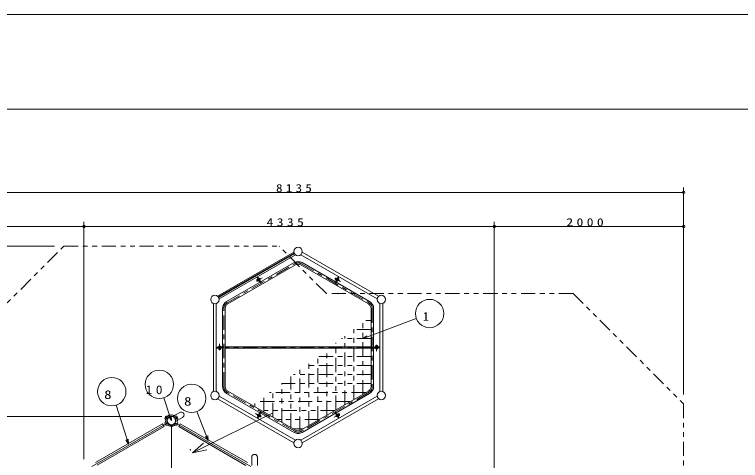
# Model space of a CAD drawing. Units: millimetres on the paper. Extents: x 6 to 426, y -599 to 292.
# Drawn here: x 84.9 to 238.2, y 197.7 to 292 of the extents above; entities that cross this region are included whole.
import ezdxf
from ezdxf.enums import TextEntityAlignment as Align

# ---------------------------------------------------------------- set-up
doc = ezdxf.new("R2010")
doc.units = ezdxf.units.MM
for name, pattern in [('USER1', [4.5, 2.5, -2]), ('USER2', [6, 3, -1, 1, -1]), ('USER3', [8, 3, -1, 1, -1, 1, -1])]:
    doc.linetypes.add(name, pattern=pattern)
for name, color, linetype, lineweight in [('0_2', 7, 'Continuous', 13), ('2D', 7, 'Continuous', 13), ('2D_DIMENSION', 7, 'Continuous', 13), ('2D_OUTLINE', 7, 'USER3', 13), ('AM_5', 7, 'Continuous', 13), ('FMT', 7, 'Continuous', 13)]:
    doc.layers.add(name, color=color, linetype=linetype, lineweight=lineweight)
doc.styles.add('ＭＳ ゴシック', font='')
doc.styles.get('ＭＳ ゴシック').set_extended_font_data('MS Gothic')

msp = doc.modelspace()

# ---------------------------------------------------------------- linework, layer by layer
at = {"layer": '0_2'}
for p, q in [((226.217, 254.403), (225.717, 254.403)), ((99.528, 247.182), (99.028, 247.182)), ((99.528, 247.182), (100.028, 247.182)), ((186.211, 247.182), (185.711, 247.182)), ((186.211, 247.182), (186.711, 247.182)), ((226.217, 247.182), (225.717, 247.182)), ((143.898, 241.74), (127.768, 232.427)), ((143.95, 241.562), (127.895, 232.293)), ((144.003, 241.454), (127.962, 232.193)), ((144.198, 241.22), (128.067, 231.907)), ((161.478, 231.908), (145.348, 241.221)), ((161.778, 232.427), (145.648, 241.74)), ((129.657, 231.292), (143.937, 239.537)), ((145.609, 239.537), (159.889, 231.292)), ((129.929, 230.821), (144.209, 239.066)), ((145.337, 239.066), (159.617, 230.821)), ((136.029, 236.504), (136.579, 235.552)), ((136.865, 235.297), (136.136, 236.558)), ((136.283, 236.305), (136.387, 236.365)), ((136.387, 236.365), (136.969, 235.357)), ((136.516, 236.22), (136.482, 236.2)), ((136.726, 235.856), (136.516, 236.22)), ((152.681, 235.297), (153.41, 236.558)), ((152.688, 235.948), (152.884, 236.288)), ((153.309, 236.624), (152.759, 235.672)), ((153.367, 236.245), (152.785, 235.237)), ((152.82, 235.856), (153.03, 236.22)), ((153.023, 236.208), (152.884, 236.288)), ((153.064, 236.2), (153.03, 236.22)), ((153.263, 236.305), (153.367, 236.245)), ((136.246, 236.048), (136.108, 235.968)), ((136.304, 235.628), (136.108, 235.968)), ((136.274, 236.08), (136.239, 236.06)), ((136.449, 235.696), (136.239, 236.06)), ((136.442, 235.708), (136.304, 235.628)), ((136.484, 235.716), (136.449, 235.696)), ((136.579, 235.552), (136.683, 235.612)), ((136.775, 236.012), (136.675, 236.185)), ((136.726, 235.856), (136.692, 235.836)), ((136.865, 235.297), (136.969, 235.357)), ((152.681, 235.297), (152.785, 235.237)), ((152.827, 235.868), (152.688, 235.948)), ((152.759, 235.672), (152.863, 235.612)), ((152.854, 235.836), (152.82, 235.856)), ((153.097, 235.696), (153.062, 235.716)), ((153.097, 235.696), (153.307, 236.06)), ((153.256, 235.732), (153.356, 235.905)), ((153.307, 236.06), (153.272, 236.08)), ((126.893, 230.912), (126.893, 212.286)), ((127.493, 230.912), (127.493, 212.286)), ((162.053, 212.286), (162.053, 230.912)), ((162.653, 212.286), (162.653, 230.912)), ((128.821, 213.354), (128.821, 229.844)), ((129.365, 213.354), (129.365, 229.844)), ((160.181, 229.844), (160.181, 213.354)), ((160.725, 229.844), (160.725, 213.354)), ((127.493, 221.479), (128.593, 221.479)), ((128.957, 221.599), (127.499, 221.599)), ((127.793, 221.599), (127.793, 221.719)), ((127.793, 221.719), (128.957, 221.719)), ((127.983, 221.759), (127.983, 221.719)), ((128.403, 221.759), (127.983, 221.759)), ((127.983, 221.479), (127.983, 221.439)), ((128.403, 221.439), (127.983, 221.439)), ((127.997, 221.439), (127.997, 221.279)), ((128.389, 221.279), (127.997, 221.279)), ((128.293, 221.879), (128.093, 221.879)), ((128.389, 221.439), (128.389, 221.279)), ((128.403, 221.759), (128.403, 221.719)), ((128.403, 221.479), (128.403, 221.439)), ((128.593, 221.479), (128.593, 221.599)), ((128.957, 221.599), (128.957, 221.719)), ((160.181, 221.729), (129.365, 221.729)), ((160.181, 221.469), (129.365, 221.469)), ((160.589, 221.599), (162.046, 221.599)), ((160.589, 221.599), (160.589, 221.479)), ((161.753, 221.479), (160.589, 221.479)), ((162.053, 221.719), (160.953, 221.719)), ((160.953, 221.719), (160.953, 221.599)), ((161.143, 221.759), (161.563, 221.759)), ((161.143, 221.719), (161.143, 221.759)), ((161.143, 221.439), (161.143, 221.479)), ((161.143, 221.439), (161.563, 221.439)), ((161.157, 221.919), (161.549, 221.919)), ((161.157, 221.759), (161.157, 221.919)), ((161.253, 221.319), (161.453, 221.319)), ((161.549, 221.759), (161.549, 221.919)), ((161.563, 221.719), (161.563, 221.759)), ((161.563, 221.439), (161.563, 221.479)), ((161.753, 221.599), (161.753, 221.479)), ((143.937, 203.662), (129.657, 211.906)), ((144.209, 204.133), (129.929, 212.378)), ((159.617, 212.378), (145.337, 204.133)), ((159.889, 211.906), (145.609, 203.662)), ((127.768, 210.771), (143.898, 201.458)), ((128.068, 211.29), (144.198, 201.977)), ((145.348, 201.977), (161.479, 211.29)), ((145.648, 201.458), (161.778, 210.771)), ((119.773, 207.863), (118.261, 206.99)), ((136.865, 207.902), (136.136, 206.64)), ((136.179, 206.954), (136.761, 207.962)), ((136.29, 207.467), (136.19, 207.294)), ((136.237, 206.574), (136.787, 207.527)), ((136.449, 207.502), (136.239, 207.138)), ((136.239, 207.138), (136.274, 207.118)), ((136.449, 207.502), (136.484, 207.482)), ((136.726, 207.342), (136.516, 206.978)), ((136.858, 207.25), (136.662, 206.911)), ((136.787, 207.527), (136.683, 207.587)), ((136.692, 207.362), (136.726, 207.342)), ((136.719, 207.33), (136.858, 207.25)), ((136.865, 207.902), (136.761, 207.962)), ((152.681, 207.902), (152.577, 207.842)), ((153.159, 206.834), (152.577, 207.842)), ((152.681, 207.902), (153.41, 206.64)), ((152.771, 207.187), (152.871, 207.014)), ((152.82, 207.342), (152.854, 207.362)), ((152.82, 207.342), (153.03, 206.978)), ((152.967, 207.647), (152.863, 207.587)), ((153.517, 206.694), (152.967, 207.647)), ((153.062, 207.482), (153.097, 207.502)), ((153.097, 207.502), (153.307, 207.138)), ((153.104, 207.49), (153.242, 207.57)), ((153.242, 207.57), (153.438, 207.231)), ((153.272, 207.118), (153.307, 207.138)), ((153.3, 207.15), (153.438, 207.231)), ((117.227, 205.695), (101.187, 196.434)), ((134.807, 196.434), (118.767, 205.695)), ((120.378, 206.815), (118.866, 205.942)), ((136.283, 206.894), (136.179, 206.954)), ((136.482, 206.998), (136.516, 206.978)), ((136.523, 206.99), (136.662, 206.911)), ((153.03, 206.978), (153.064, 206.998)), ((153.263, 206.894), (153.159, 206.834)), ((101.948, 197.285), (116.151, 205.485)), ((102.288, 196.696), (116.491, 204.896)), ((116.491, 204.896), (116.151, 205.485)), ((117.997, 205.25), (117.997, 186.729)), ((117.997, 186.729), (117.997, 205.25)), ((119.545, 204.888), (119.885, 205.477)), ((119.545, 204.888), (133.747, 196.688)), ((119.885, 205.477), (134.087, 197.277)), ((134.972, 198.389), (134.972, 196.643)), ((136.182, 198.389), (136.182, 196.643))]:
    msp.add_line(p, q, dxfattribs=at)
at = {"layer": '0_2', "linetype": 'USER2'}
for p, q in [((129.793, 231.056), (144.073, 239.301)), ((145.473, 239.301), (159.753, 231.056)), ((137.17, 236.355), (135.981, 235.668)), ((153.75, 235.561), (152.561, 236.248)), ((129.093, 213.354), (129.093, 229.844)), ((160.453, 229.844), (160.453, 213.354)), ((128.193, 222.393), (128.193, 221.02)), ((160.181, 221.599), (129.365, 221.599)), ((161.353, 220.806), (161.353, 222.179)), ((144.073, 203.897), (129.793, 212.142)), ((159.753, 212.142), (145.473, 203.897)), ((135.795, 207.637), (136.985, 206.95)), ((152.376, 206.843), (153.565, 207.53))]:
    msp.add_line(p, q, dxfattribs=at)
at = {"layer": '0_2', "linetype": 'USER1'}
for p, q in [((152.719, 236.042), (152.819, 236.215)), ((153.217, 235.985), (152.819, 236.215)), ((136.537, 236.105), (136.138, 235.875)), ((136.238, 235.702), (136.138, 235.875)), ((136.637, 235.932), (136.238, 235.702)), ((153.117, 235.812), (152.719, 236.042)), ((128.093, 221.719), (128.093, 221.259)), ((128.293, 221.259), (128.093, 221.259)), ((128.293, 221.719), (128.293, 221.259)), ((161.253, 221.479), (161.253, 221.939)), ((161.253, 221.939), (161.453, 221.939)), ((161.453, 221.479), (161.453, 221.939)), ((136.329, 207.214), (136.727, 206.984)), ((136.429, 207.387), (136.827, 207.157)), ((136.827, 207.157), (136.727, 206.984)), ((152.909, 207.267), (153.308, 207.497)), ((153.009, 207.094), (153.408, 207.324)), ((153.308, 207.497), (153.408, 207.324))]:
    msp.add_line(p, q, dxfattribs=at)
at = {"layer": '0_2'}
for centre, radius in [((226.217, 254.403), 0.25), ((99.528, 247.182), 0.25), ((99.528, 247.182), 0.25), ((186.211, 247.182), 0.25), ((186.211, 247.182), 0.25), ((226.217, 247.182), 0.25), ((144.773, 241.899), 0.889), ((144.773, 241.899), 0.889), ((127.193, 231.749), 0.889), ((127.193, 231.748), 0.889), ((162.353, 231.749), 0.889), ((162.353, 231.749), 0.889), ((127.193, 211.449), 0.889), ((127.193, 211.449), 0.889), ((162.353, 211.449), 0.889), ((162.353, 211.449), 0.889), ((117.997, 206.139), 0.891), ((117.997, 206.139), 0.889), ((117.997, 206.139), 0.889), ((144.773, 201.299), 0.889), ((144.773, 201.299), 0.889)]:
    msp.add_circle(centre, radius, dxfattribs=at)
for centre, radius, start, end in [((144.773, 238.089), 1.672, 90, 120), ((144.773, 238.089), 1.672, 60, 90), ((144.773, 238.089), 1.128, 90, 120), ((144.773, 238.089), 1.128, 60, 90), ((136.596, 236.081), 0.13, 52.61986, 120), ((152.786, 236.118), 0.17, 60, 240.00001), ((136.206, 235.798), 0.17, 120, 300.00001), ((136.646, 235.995), 0.13, 300.00001, 7.38014), ((153.177, 235.835), 0.13, 240.00001, 307.38014), ((153.227, 235.921), 0.13, 352.61986, 60), ((130.493, 229.844), 1.672, 150, 180), ((130.493, 229.844), 1.672, 120, 150), ((130.493, 229.844), 1.128, 150, 180), ((130.493, 229.844), 1.128, 120, 150), ((159.053, 229.844), 1.128, 30, 60), ((159.053, 229.844), 1.672, 30, 60), ((159.053, 229.844), 1.128, 0, 30), ((159.053, 229.844), 1.672, 0, 30), ((128.143, 221.759), 0.13, 112.61986, 180), ((128.193, 221.279), 0.17, 180, 0), ((128.243, 221.759), 0.13, 0.00001, 67.38014), ((161.303, 221.439), 0.13, 180.00001, 247.38014), ((161.353, 221.919), 0.17, 360, 180), ((161.403, 221.439), 0.13, 292.61986, 360), ((130.493, 213.354), 1.672, 180, 210), ((130.493, 213.354), 1.128, 180, 210), ((159.053, 213.354), 1.128, 330, 0), ((159.053, 213.354), 1.672, 330, 0), ((130.493, 213.354), 1.672, 210, 240), ((130.493, 213.354), 1.128, 210, 240), ((159.053, 213.354), 1.128, 300, 330), ((159.053, 213.354), 1.672, 300, 330), ((120.076, 207.339), 0.605, 300.00002, 120.00002), ((136.319, 207.277), 0.13, 172.61986, 240), ((136.369, 207.364), 0.13, 60.00001, 127.38014), ((136.76, 207.08), 0.17, 240, 60.00001), ((152.9, 207.204), 0.13, 120.00001, 187.38014), ((153.34, 207.4), 0.17, 300, 120.00001), ((152.95, 207.117), 0.13, 232.61986, 300), ((144.773, 205.11), 1.128, 240, 270), ((144.773, 205.11), 1.128, 270, 300), ((144.773, 205.11), 1.672, 240, 270), ((144.773, 205.11), 1.672, 270, 300), ((135.577, 198.389), 0.605, 0, 180)]:
    msp.add_arc(centre, radius, start, end, dxfattribs=at)
at = {"layer": '0_2', "linetype": 'USER2'}
for centre, start, end in [((144.773, 238.089), 90, 120), ((144.773, 238.089), 60, 90), ((130.493, 229.844), 150, 180), ((130.493, 229.844), 120, 150), ((159.053, 229.844), 30, 60), ((159.053, 229.844), 0, 30), ((130.493, 213.354), 180, 210), ((159.053, 213.354), 330, 0), ((130.493, 213.354), 210, 240), ((159.053, 213.354), 300, 330), ((144.773, 205.11), 240, 270), ((144.773, 205.11), 270, 300)]:
    msp.add_arc(centre, 1.4, start, end, dxfattribs=at)
at = {"layer": '2D'}
for p, q in [((425.5, 292), (5.5, 292)), ((117.232, 207.064), (117.231, 207.067)), ((117.579, 207.264), (117.577, 207.267)), ((118.415, 207.264), (118.417, 207.267)), ((118.762, 207.064), (118.763, 207.067)), ((116.707, 205.477), (116.633, 205.616)), ((116.707, 206.802), (116.639, 206.673)), ((117.17, 206.582), (116.762, 206.818)), ((117.17, 205.697), (116.762, 205.461)), ((116.778, 206.926), (116.862, 207.059)), ((117.2, 206.634), (116.792, 206.87)), ((117.2, 205.645), (116.792, 205.409)), ((118.794, 206.634), (119.202, 206.87)), ((118.794, 205.645), (119.202, 205.409)), ((118.824, 206.582), (119.232, 206.818)), ((118.824, 205.697), (119.232, 205.461)), ((119.216, 206.926), (119.139, 207.049)), ((119.287, 206.802), (119.356, 206.673)), ((119.287, 205.477), (119.356, 205.606)), ((116.778, 205.353), (116.855, 205.23)), ((119.216, 205.353), (119.139, 205.23))]:
    msp.add_line(p, q, dxfattribs=at)
msp.add_circle((121.997, 199.99), 0.06, dxfattribs=at)
for centre, radius, start, end in [((117.997, 206.14), 1.2, 120, 177.2728), ((116.94, 206.996), 0.1, 87.45884, 148), ((116.989, 208.095), 1, 267.45884, 297.27281), ((117.248, 207.077), 0.02, 128.62693, 210), ((117.997, 206.14), 1.22, 120, 128.62693), ((117.997, 206.14), 1.22, 111.37307, 120), ((117.997, 206.14), 1.2, 62.72719, 120), ((117.997, 206.14), 1.2, 60, 117.27281), ((117.56, 207.257), 0.02, 30, 111.37307), ((118.434, 207.257), 0.02, 68.62693, 150), ((117.997, 206.14), 1.22, 60, 68.62693), ((119.005, 208.095), 1, 242.72719, 272.54116), ((117.997, 206.14), 1.2, 2.7272, 60), ((117.997, 206.14), 1.22, 51.37307, 60), ((118.746, 207.077), 0.02, 330, 51.37307), ((119.054, 206.996), 0.1, 32, 92.54116), ((116.727, 206.627), 0.1, 152, 212.54116), ((116.727, 205.653), 0.1, 147.45884, 208), ((115.8, 206.035), 1, 2.7272, 32.54116), ((115.8, 206.244), 1, 327.45884, 357.2728), ((116.742, 206.783), 0.04, 60, 152), ((116.812, 206.904), 0.04, 148, 240), ((117.997, 206.14), 1.2, 182.7272, 210), ((117.997, 206.14), 0.9, 120, 205.72934), ((117.997, 206.14), 0.9, 154.27066, 240), ((117.997, 206.14), 1, 211.71913, 268.28087), ((117.15, 206.548), 0.04, 334.27066, 60), ((117.15, 205.731), 0.04, 300, 25.72934), ((117.22, 206.669), 0.04, 240, 325.72934), ((117.22, 205.61), 0.04, 34.27066, 120), ((117.997, 206.14), 0.9, 60, 145.72934), ((117.997, 206.14), 0.9, 214.27066, 300), ((117.997, 206.14), 0.9, 34.27066, 120), ((117.997, 206.14), 0.9, 240, 325.72934), ((117.997, 206.14), 1, 271.71913, 328.28087), ((117.997, 206.14), 0.9, 334.27066, 60), ((117.997, 206.14), 0.9, 300, 25.72934), ((118.774, 206.669), 0.04, 214.27066, 300), ((118.774, 205.61), 0.04, 60, 145.72934), ((118.844, 206.548), 0.04, 120, 205.72934), ((118.844, 205.731), 0.04, 154.27066, 240), ((120.195, 206.035), 1, 147.45884, 177.2728), ((120.195, 206.244), 1, 182.7272, 212.54116), ((119.182, 206.904), 0.04, 300, 32), ((119.252, 206.783), 0.04, 28, 120), ((119.267, 206.627), 0.1, 327.45884, 28), ((119.267, 205.653), 0.1, 332, 32.54116), ((116.742, 205.496), 0.04, 208, 300), ((116.812, 205.375), 0.04, 120, 212), ((116.94, 205.283), 0.1, 212, 272.54116), ((116.989, 204.184), 1, 62.72719, 92.54116), ((117.997, 206.14), 1.2, 242.72719, 270), ((117.997, 206.14), 1.2, 270, 297.27281), ((119.005, 204.184), 1, 87.45884, 117.27281), ((119.054, 205.283), 0.1, 267.45884, 328), ((119.182, 205.375), 0.04, 328, 60), ((119.252, 205.496), 0.04, 240, 332)]:
    msp.add_arc(centre, radius, start, end, dxfattribs=at)
at = {"layer": '2D_DIMENSION'}
for p, q in [((226.217, 211.682), (226.217, 255.403)), ((64.028, 254.403), (225.717, 254.403)), ((64.028, 247.182), (99.028, 247.182)), ((99.528, 197.989), (99.528, 248.182)), ((99.528, 197.989), (99.528, 248.182)), ((100.028, 247.182), (185.711, 247.182)), ((186.211, 189.484), (186.211, 248.182)), ((186.211, 189.484), (186.211, 248.182)), ((186.711, 247.182), (225.717, 247.182)), ((226.217, 211.682), (226.217, 248.182)), ((93.287, 243.028), (48.676, 243.028)), ((93.287, 243.028), (56.589, 243.028)), ((137.307, 206.76), (139.332, 207.712)), ((115.956, 207.023), (56.589, 207.023)), ((115.956, 207.023), (56.589, 207.023)), ((125.113, 200.686), (137.307, 206.76)), ((122.428, 199.348), (124.755, 201.405)), ((122.428, 199.348), (125.113, 200.686)), ((125.471, 199.966), (122.428, 199.348))]:
    msp.add_line(p, q, dxfattribs=at)
at = {"layer": '2D_OUTLINE'}
for p, q in [((63.528, 211.269), (95.287, 243.028)), ((95.287, 243.028), (140.743, 243.028)), ((150.74, 233.032), (140.743, 243.028)), ((202.867, 233.032), (150.74, 233.032)), ((202.867, 233.032), (226.217, 209.682)), ((160.181, 227.301), (159.048, 227.301)), ((158.477, 211.719), (158.477, 226.873)), ((154.667, 209.519), (154.667, 224.017)), ((160.181, 225.396), (156.506, 225.396)), ((156.572, 210.619), (156.572, 225.445)), ((152.762, 208.419), (152.762, 222.589)), ((160.181, 223.491), (153.964, 223.491)), ((150.857, 207.32), (150.857, 221.162)), ((160.181, 219.681), (148.88, 219.681)), ((148.952, 206.22), (148.952, 219.734)), ((147.047, 205.12), (147.047, 218.306)), ((145.142, 204.02), (145.142, 216.878)), ((160.181, 217.776), (146.339, 217.776)), ((143.237, 204.694), (143.237, 215.451)), ((160.181, 215.871), (143.797, 215.871)), ((160.181, 213.966), (141.255, 213.966)), ((141.332, 205.794), (141.332, 214.023)), ((159.068, 212.061), (138.713, 212.061)), ((139.427, 206.894), (139.427, 212.595)), ((155.769, 210.156), (136.171, 210.156)), ((137.522, 207.994), (137.522, 211.168)), ((135.617, 209.094), (135.617, 209.74)), ((226.217, 209.682), (226.217, 167.503)), ((152.469, 208.251), (137.077, 208.251)), ((149.17, 206.346), (140.376, 206.346)), ((145.87, 204.441), (143.676, 204.441))]:
    msp.add_line(p, q, dxfattribs=at)
at = {"layer": 'AM_5'}
for p, q in [((169.744, 227.728), (159.413, 223.843)), ((159.318, 224.093), (158.477, 223.491)), ((159.413, 223.843), (158.477, 223.491)), ((158.477, 223.491), (159.507, 223.592)), ((116.405, 210.952), (117.683, 207.088)), ((106.313, 209.401), (108.632, 202.13)), ((117.683, 207.088), (117.997, 206.139)), ((117.997, 206.139), (117.938, 207.173)), ((123.389, 208.052), (125.436, 202.875)), ((117.429, 207.004), (117.997, 206.139)), ((125.187, 202.776), (125.804, 201.945)), ((125.436, 202.875), (125.804, 201.945)), ((125.804, 201.945), (125.686, 202.973)), ((108.377, 202.049), (108.936, 201.177)), ((108.632, 202.13), (108.936, 201.177)), ((108.936, 201.177), (108.888, 202.212))]:
    msp.add_line(p, q, dxfattribs=at)
for centre in [(172.552, 228.783), (115.463, 213.8), (105.401, 212.259), (122.286, 210.842)]:
    msp.add_circle(centre, 3, dxfattribs=at)
at = {"layer": 'FMT'}
msp.add_line((28, 272), (403, 272), dxfattribs=at)

# ---------------------------------------------------------------- texts
at = {"layer": '2D_DIMENSION', "char_height": 1.686, "attachment_point": 7, "style": 'ＭＳ ゴシック'}
for s, insert in [('\\T1.5;\\W1.2;8135', (140.108, 254.436)), ('\\T1.5;\\W1.25;4335', (138.105, 247.215)), ('\\T1.5;\\W1.25;2000', (201.45, 247.215))]:
    msp.add_mtext(s, dxfattribs=dict(at, insert=insert))
at = {"layer": 'AM_5', "style": 'ＭＳ ゴシック'}
msp.add_text('1', height=1.833, dxfattribs=at).set_placement((171.124, 226.7), align=Align.BOTTOM_LEFT)
at = {"layer": 'AM_5', "style": 'ＭＳ ゴシック', "width": 1.25}
for p in [(103.794, 210.176), (120.679, 208.758)]:
    msp.add_text('8', height=1.833, dxfattribs=at).set_placement(p, align=Align.BOTTOM_LEFT)
at = {"layer": 'AM_5', "insert": (112.547, 211.717), "char_height": 1.833, "attachment_point": 7, "style": 'ＭＳ ゴシック'}
msp.add_mtext('\\T1.5;\\W1.15;10', dxfattribs=at)

doc.saveas('drawing.dxf')
